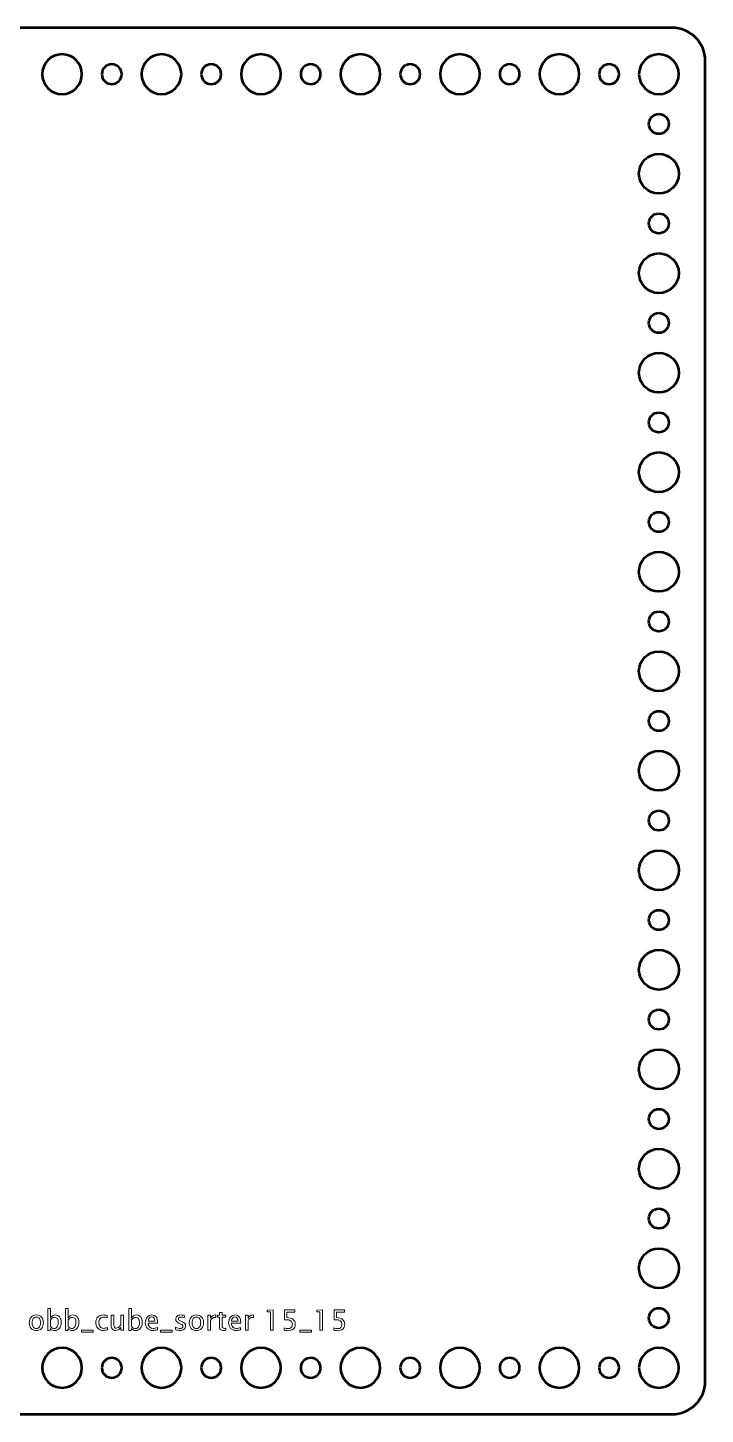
# Model space of a CAD drawing. Header units: centimetres. Extents: x -31.4 to 31.4, y -20.9 to 20.9.
# Drawn here: x -20.77 to -10.55, y 0.05 to 20.95 of the extents above; entities that cross this region are included whole.
import ezdxf

# ---------------------------------------------------------------- set-up
doc = ezdxf.new("R2010")
doc.units = ezdxf.units.CM
doc.header["$MEASUREMENT"] = 0
doc.layers.add('Layer 1', color=7, linetype='Continuous')

msp = doc.modelspace()

# ---------------------------------------------------------------- linework, layer by layer
at = {"layer": 'Layer 1', "lineweight": 53}
for centre, major_axis in [((-11.25, 19.5), (0, 0.15)), ((-11.24999, 18.74999), (0, 0.30001)), ((-11.25, 18), (0, 0.15)), ((-11.24999, 17.24999), (0, 0.30001)), ((-11.25, 16.5), (0, 0.15)), ((-11.24999, 15.74999), (0, 0.30001)), ((-11.25, 15), (0, 0.15)), ((-11.24999, 14.24999), (0, 0.30001)), ((-11.25, 13.5), (0, 0.15)), ((-11.24999, 12.74999), (0, 0.30001)), ((-11.25, 12), (0, 0.15)), ((-11.24999, 11.24999), (0, 0.30001)), ((-11.25, 10.5), (0, 0.15)), ((-11.24999, 9.74999), (0, 0.30001)), ((-11.25, 9), (0, 0.15)), ((-11.24999, 8.24999), (0, 0.30001)), ((-11.25, 7.5), (0, 0.15)), ((-11.24999, 6.74999), (0, 0.30001)), ((-11.25, 6), (0, 0.15)), ((-11.24999, 5.24999), (0, 0.30001)), ((-11.25, 4.5), (0, 0.15)), ((-11.24999, 3.74999), (0, 0.30001)), ((-11.25, 3), (0, 0.15)), ((-11.24999, 2.24999), (0, 0.30001)), ((-11.25, 1.5), (0, 0.15))]:
    msp.add_ellipse(centre, major_axis=major_axis, ratio=1, dxfattribs=at)
for points, knots in [([(-31.45, 0.55), (-31.45, 0.55), (-31.45, 20.45), (-31.45, 20.45), (-31.45, 20.45), (-31.45, 20.72614), (-31.22614, 20.95), (-30.95, 20.95), (-30.95, 20.95), (-30.95, 20.95), (-11.05, 20.95), (-11.05, 20.95), (-11.05, 20.95), (-10.77386, 20.95), (-10.55, 20.72614), (-10.55, 20.45), (-10.55, 20.45), (-10.55, 20.45), (-10.55, 0.55), (-10.55, 0.55), (-10.55, 0.55), (-10.55, 0.27386), (-10.77386, 0.05), (-11.05, 0.05), (-11.05, 0.05), (-11.05, 0.05), (-30.95, 0.05), (-30.95, 0.05), (-30.95, 0.05), (-31.22614, 0.05), (-31.45, 0.27386), (-31.45, 0.55)], [0, 0, 0, 0, 0.11111111, 0.11111111, 0.11111111, 0.11111111, 0.22222222, 0.22222222, 0.22222222, 0.22222222, 0.33333333, 0.33333333, 0.33333333, 0.33333333, 0.44444444, 0.44444444, 0.44444444, 0.44444444, 0.55555556, 0.55555556, 0.55555556, 0.55555556, 0.66666667, 0.66666667, 0.66666667, 0.66666667, 0.77777778, 0.77777778, 0.77777778, 0.77777778, 1, 1, 1, 1]), ([(-20.55, 20.25), (-20.55, 20.41569), (-20.41569, 20.55), (-20.25, 20.55), (-20.25, 20.55), (-20.08431, 20.55), (-19.95, 20.41569), (-19.95, 20.25), (-19.95, 20.25), (-19.95, 20.08431), (-20.08431, 19.95), (-20.25, 19.95), (-20.25, 19.95), (-20.41569, 19.95), (-20.55, 20.08431), (-20.55, 20.25)], [0, 0, 0, 0, 0.2, 0.2, 0.2, 0.2, 0.4, 0.4, 0.4, 0.4, 0.6, 0.6, 0.6, 0.6, 1, 1, 1, 1]), ([(-19.05, 20.25), (-19.05, 20.41569), (-18.91569, 20.55), (-18.75, 20.55), (-18.75, 20.55), (-18.58431, 20.55), (-18.45, 20.41569), (-18.45, 20.25), (-18.45, 20.25), (-18.45, 20.08431), (-18.58431, 19.95), (-18.75, 19.95), (-18.75, 19.95), (-18.91569, 19.95), (-19.05, 20.08431), (-19.05, 20.25)], [0, 0, 0, 0, 0.2, 0.2, 0.2, 0.2, 0.4, 0.4, 0.4, 0.4, 0.6, 0.6, 0.6, 0.6, 1, 1, 1, 1]), ([(-17.55, 20.25), (-17.55, 20.41569), (-17.41569, 20.55), (-17.25, 20.55), (-17.25, 20.55), (-17.08431, 20.55), (-16.95, 20.41569), (-16.95, 20.25), (-16.95, 20.25), (-16.95, 20.08431), (-17.08431, 19.95), (-17.25, 19.95), (-17.25, 19.95), (-17.41569, 19.95), (-17.55, 20.08431), (-17.55, 20.25)], [0, 0, 0, 0, 0.2, 0.2, 0.2, 0.2, 0.4, 0.4, 0.4, 0.4, 0.6, 0.6, 0.6, 0.6, 1, 1, 1, 1]), ([(-16.05, 20.25), (-16.05, 20.41569), (-15.91569, 20.55), (-15.75, 20.55), (-15.75, 20.55), (-15.58431, 20.55), (-15.45, 20.41569), (-15.45, 20.25), (-15.45, 20.25), (-15.45, 20.08431), (-15.58431, 19.95), (-15.75, 19.95), (-15.75, 19.95), (-15.91569, 19.95), (-16.05, 20.08431), (-16.05, 20.25)], [0, 0, 0, 0, 0.2, 0.2, 0.2, 0.2, 0.4, 0.4, 0.4, 0.4, 0.6, 0.6, 0.6, 0.6, 1, 1, 1, 1]), ([(-14.55, 20.25), (-14.55, 20.41569), (-14.41569, 20.55), (-14.25, 20.55), (-14.25, 20.55), (-14.08431, 20.55), (-13.95, 20.41569), (-13.95, 20.25), (-13.95, 20.25), (-13.95, 20.08431), (-14.08431, 19.95), (-14.25, 19.95), (-14.25, 19.95), (-14.41569, 19.95), (-14.55, 20.08431), (-14.55, 20.25)], [0, 0, 0, 0, 0.2, 0.2, 0.2, 0.2, 0.4, 0.4, 0.4, 0.4, 0.6, 0.6, 0.6, 0.6, 1, 1, 1, 1]), ([(-13.05, 20.25), (-13.05, 20.41569), (-12.91569, 20.55), (-12.75, 20.55), (-12.75, 20.55), (-12.58431, 20.55), (-12.45, 20.41569), (-12.45, 20.25), (-12.45, 20.25), (-12.45, 20.08431), (-12.58431, 19.95), (-12.75, 19.95), (-12.75, 19.95), (-12.91569, 19.95), (-13.05, 20.08431), (-13.05, 20.25)], [0, 0, 0, 0, 0.2, 0.2, 0.2, 0.2, 0.4, 0.4, 0.4, 0.4, 0.6, 0.6, 0.6, 0.6, 1, 1, 1, 1]), ([(-11.55, 20.25), (-11.55, 20.41569), (-11.41569, 20.55), (-11.25, 20.55), (-11.25, 20.55), (-11.08431, 20.55), (-10.95, 20.41569), (-10.95, 20.25), (-10.95, 20.25), (-10.95, 20.08431), (-11.08431, 19.95), (-11.25, 19.95), (-11.25, 19.95), (-11.41569, 19.95), (-11.55, 20.08431), (-11.55, 20.25)], [0, 0, 0, 0, 0.2, 0.2, 0.2, 0.2, 0.4, 0.4, 0.4, 0.4, 0.6, 0.6, 0.6, 0.6, 1, 1, 1, 1]), ([(-19.65, 20.25), (-19.65, 20.33284), (-19.58284, 20.4), (-19.5, 20.4), (-19.5, 20.4), (-19.41716, 20.4), (-19.35, 20.33284), (-19.35, 20.25), (-19.35, 20.25), (-19.35, 20.16716), (-19.41716, 20.1), (-19.5, 20.1), (-19.5, 20.1), (-19.58284, 20.1), (-19.65, 20.16716), (-19.65, 20.25)], [0, 0, 0, 0, 0.2, 0.2, 0.2, 0.2, 0.4, 0.4, 0.4, 0.4, 0.6, 0.6, 0.6, 0.6, 1, 1, 1, 1]), ([(-18.15, 20.25), (-18.15, 20.33284), (-18.08284, 20.4), (-18, 20.4), (-18, 20.4), (-17.91716, 20.4), (-17.85, 20.33284), (-17.85, 20.25), (-17.85, 20.25), (-17.85, 20.16716), (-17.91716, 20.1), (-18, 20.1), (-18, 20.1), (-18.08284, 20.1), (-18.15, 20.16716), (-18.15, 20.25)], [0, 0, 0, 0, 0.2, 0.2, 0.2, 0.2, 0.4, 0.4, 0.4, 0.4, 0.6, 0.6, 0.6, 0.6, 1, 1, 1, 1]), ([(-16.65, 20.25), (-16.65, 20.33284), (-16.58284, 20.4), (-16.5, 20.4), (-16.5, 20.4), (-16.41716, 20.4), (-16.35, 20.33284), (-16.35, 20.25), (-16.35, 20.25), (-16.35, 20.16716), (-16.41716, 20.1), (-16.5, 20.1), (-16.5, 20.1), (-16.58284, 20.1), (-16.65, 20.16716), (-16.65, 20.25)], [0, 0, 0, 0, 0.2, 0.2, 0.2, 0.2, 0.4, 0.4, 0.4, 0.4, 0.6, 0.6, 0.6, 0.6, 1, 1, 1, 1]), ([(-15.15, 20.25), (-15.15, 20.33284), (-15.08284, 20.4), (-15, 20.4), (-15, 20.4), (-14.91716, 20.4), (-14.85, 20.33284), (-14.85, 20.25), (-14.85, 20.25), (-14.85, 20.16716), (-14.91716, 20.1), (-15, 20.1), (-15, 20.1), (-15.08284, 20.1), (-15.15, 20.16716), (-15.15, 20.25)], [0, 0, 0, 0, 0.2, 0.2, 0.2, 0.2, 0.4, 0.4, 0.4, 0.4, 0.6, 0.6, 0.6, 0.6, 1, 1, 1, 1]), ([(-13.65, 20.25), (-13.65, 20.33284), (-13.58284, 20.4), (-13.5, 20.4), (-13.5, 20.4), (-13.41716, 20.4), (-13.35, 20.33284), (-13.35, 20.25), (-13.35, 20.25), (-13.35, 20.16716), (-13.41716, 20.1), (-13.5, 20.1), (-13.5, 20.1), (-13.58284, 20.1), (-13.65, 20.16716), (-13.65, 20.25)], [0, 0, 0, 0, 0.2, 0.2, 0.2, 0.2, 0.4, 0.4, 0.4, 0.4, 0.6, 0.6, 0.6, 0.6, 1, 1, 1, 1]), ([(-12.15, 20.25), (-12.15, 20.33284), (-12.08284, 20.4), (-12, 20.4), (-12, 20.4), (-11.91716, 20.4), (-11.85, 20.33284), (-11.85, 20.25), (-11.85, 20.25), (-11.85, 20.16716), (-11.91716, 20.1), (-12, 20.1), (-12, 20.1), (-12.08284, 20.1), (-12.15, 20.16716), (-12.15, 20.25)], [0, 0, 0, 0, 0.2, 0.2, 0.2, 0.2, 0.4, 0.4, 0.4, 0.4, 0.6, 0.6, 0.6, 0.6, 1, 1, 1, 1]), ([(-20.55, 0.75), (-20.55, 0.91569), (-20.41569, 1.05), (-20.25, 1.05), (-20.25, 1.05), (-20.08431, 1.05), (-19.95, 0.91569), (-19.95, 0.75), (-19.95, 0.75), (-19.95, 0.58431), (-20.08431, 0.45), (-20.25, 0.45), (-20.25, 0.45), (-20.41569, 0.45), (-20.55, 0.58431), (-20.55, 0.75)], [0, 0, 0, 0, 0.2, 0.2, 0.2, 0.2, 0.4, 0.4, 0.4, 0.4, 0.6, 0.6, 0.6, 0.6, 1, 1, 1, 1]), ([(-19.05, 0.75), (-19.05, 0.91569), (-18.91569, 1.05), (-18.75, 1.05), (-18.75, 1.05), (-18.58431, 1.05), (-18.45, 0.91569), (-18.45, 0.75), (-18.45, 0.75), (-18.45, 0.58431), (-18.58431, 0.45), (-18.75, 0.45), (-18.75, 0.45), (-18.91569, 0.45), (-19.05, 0.58431), (-19.05, 0.75)], [0, 0, 0, 0, 0.2, 0.2, 0.2, 0.2, 0.4, 0.4, 0.4, 0.4, 0.6, 0.6, 0.6, 0.6, 1, 1, 1, 1]), ([(-17.55, 0.75), (-17.55, 0.91569), (-17.41569, 1.05), (-17.25, 1.05), (-17.25, 1.05), (-17.08431, 1.05), (-16.95, 0.91569), (-16.95, 0.75), (-16.95, 0.75), (-16.95, 0.58431), (-17.08431, 0.45), (-17.25, 0.45), (-17.25, 0.45), (-17.41569, 0.45), (-17.55, 0.58431), (-17.55, 0.75)], [0, 0, 0, 0, 0.2, 0.2, 0.2, 0.2, 0.4, 0.4, 0.4, 0.4, 0.6, 0.6, 0.6, 0.6, 1, 1, 1, 1]), ([(-16.05, 0.75), (-16.05, 0.91569), (-15.91569, 1.05), (-15.75, 1.05), (-15.75, 1.05), (-15.58431, 1.05), (-15.45, 0.91569), (-15.45, 0.75), (-15.45, 0.75), (-15.45, 0.58431), (-15.58431, 0.45), (-15.75, 0.45), (-15.75, 0.45), (-15.91569, 0.45), (-16.05, 0.58431), (-16.05, 0.75)], [0, 0, 0, 0, 0.2, 0.2, 0.2, 0.2, 0.4, 0.4, 0.4, 0.4, 0.6, 0.6, 0.6, 0.6, 1, 1, 1, 1]), ([(-14.55, 0.75), (-14.55, 0.91569), (-14.41569, 1.05), (-14.25, 1.05), (-14.25, 1.05), (-14.08431, 1.05), (-13.95, 0.91569), (-13.95, 0.75), (-13.95, 0.75), (-13.95, 0.58431), (-14.08431, 0.45), (-14.25, 0.45), (-14.25, 0.45), (-14.41569, 0.45), (-14.55, 0.58431), (-14.55, 0.75)], [0, 0, 0, 0, 0.2, 0.2, 0.2, 0.2, 0.4, 0.4, 0.4, 0.4, 0.6, 0.6, 0.6, 0.6, 1, 1, 1, 1]), ([(-13.05, 0.75), (-13.05, 0.91569), (-12.91569, 1.05), (-12.75, 1.05), (-12.75, 1.05), (-12.58431, 1.05), (-12.45, 0.91569), (-12.45, 0.75), (-12.45, 0.75), (-12.45, 0.58431), (-12.58431, 0.45), (-12.75, 0.45), (-12.75, 0.45), (-12.91569, 0.45), (-13.05, 0.58431), (-13.05, 0.75)], [0, 0, 0, 0, 0.2, 0.2, 0.2, 0.2, 0.4, 0.4, 0.4, 0.4, 0.6, 0.6, 0.6, 0.6, 1, 1, 1, 1]), ([(-11.55, 0.75), (-11.55, 0.91569), (-11.41569, 1.05), (-11.25, 1.05), (-11.25, 1.05), (-11.08431, 1.05), (-10.95, 0.91569), (-10.95, 0.75), (-10.95, 0.75), (-10.95, 0.58431), (-11.08431, 0.45), (-11.25, 0.45), (-11.25, 0.45), (-11.41569, 0.45), (-11.55, 0.58431), (-11.55, 0.75)], [0, 0, 0, 0, 0.2, 0.2, 0.2, 0.2, 0.4, 0.4, 0.4, 0.4, 0.6, 0.6, 0.6, 0.6, 1, 1, 1, 1]), ([(-19.65, 0.75), (-19.65, 0.83284), (-19.58284, 0.9), (-19.5, 0.9), (-19.5, 0.9), (-19.41716, 0.9), (-19.35, 0.83284), (-19.35, 0.75), (-19.35, 0.75), (-19.35, 0.66716), (-19.41716, 0.6), (-19.5, 0.6), (-19.5, 0.6), (-19.58284, 0.6), (-19.65, 0.66716), (-19.65, 0.75)], [0, 0, 0, 0, 0.2, 0.2, 0.2, 0.2, 0.4, 0.4, 0.4, 0.4, 0.6, 0.6, 0.6, 0.6, 1, 1, 1, 1]), ([(-18.15, 0.75), (-18.15, 0.83284), (-18.08284, 0.9), (-18, 0.9), (-18, 0.9), (-17.91716, 0.9), (-17.85, 0.83284), (-17.85, 0.75), (-17.85, 0.75), (-17.85, 0.66716), (-17.91716, 0.6), (-18, 0.6), (-18, 0.6), (-18.08284, 0.6), (-18.15, 0.66716), (-18.15, 0.75)], [0, 0, 0, 0, 0.2, 0.2, 0.2, 0.2, 0.4, 0.4, 0.4, 0.4, 0.6, 0.6, 0.6, 0.6, 1, 1, 1, 1]), ([(-16.65, 0.75), (-16.65, 0.83284), (-16.58284, 0.9), (-16.5, 0.9), (-16.5, 0.9), (-16.41716, 0.9), (-16.35, 0.83284), (-16.35, 0.75), (-16.35, 0.75), (-16.35, 0.66716), (-16.41716, 0.6), (-16.5, 0.6), (-16.5, 0.6), (-16.58284, 0.6), (-16.65, 0.66716), (-16.65, 0.75)], [0, 0, 0, 0, 0.2, 0.2, 0.2, 0.2, 0.4, 0.4, 0.4, 0.4, 0.6, 0.6, 0.6, 0.6, 1, 1, 1, 1]), ([(-15.15, 0.75), (-15.15, 0.83284), (-15.08284, 0.9), (-15, 0.9), (-15, 0.9), (-14.91716, 0.9), (-14.85, 0.83284), (-14.85, 0.75), (-14.85, 0.75), (-14.85, 0.66716), (-14.91716, 0.6), (-15, 0.6), (-15, 0.6), (-15.08284, 0.6), (-15.15, 0.66716), (-15.15, 0.75)], [0, 0, 0, 0, 0.2, 0.2, 0.2, 0.2, 0.4, 0.4, 0.4, 0.4, 0.6, 0.6, 0.6, 0.6, 1, 1, 1, 1]), ([(-13.65, 0.75), (-13.65, 0.83284), (-13.58284, 0.9), (-13.5, 0.9), (-13.5, 0.9), (-13.41716, 0.9), (-13.35, 0.83284), (-13.35, 0.75), (-13.35, 0.75), (-13.35, 0.66716), (-13.41716, 0.6), (-13.5, 0.6), (-13.5, 0.6), (-13.58284, 0.6), (-13.65, 0.66716), (-13.65, 0.75)], [0, 0, 0, 0, 0.2, 0.2, 0.2, 0.2, 0.4, 0.4, 0.4, 0.4, 0.6, 0.6, 0.6, 0.6, 1, 1, 1, 1]), ([(-12.15, 0.75), (-12.15, 0.83284), (-12.08284, 0.9), (-12, 0.9), (-12, 0.9), (-11.91716, 0.9), (-11.85, 0.83284), (-11.85, 0.75), (-11.85, 0.75), (-11.85, 0.66716), (-11.91716, 0.6), (-12, 0.6), (-12, 0.6), (-12.08284, 0.6), (-12.15, 0.66716), (-12.15, 0.75)], [0, 0, 0, 0, 0.2, 0.2, 0.2, 0.2, 0.4, 0.4, 0.4, 0.4, 0.6, 0.6, 0.6, 0.6, 1, 1, 1, 1])]:
    msp.add_open_spline(points, degree=3, knots=knots, dxfattribs=at)
at = {"layer": 'Layer 1', "color": 5, "lineweight": 9}
for points, knots in [([(-20.63703, 1.3124), (-20.66998, 1.3124), (-20.69608, 1.32291), (-20.71527, 1.34394), (-20.71527, 1.34394), (-20.73453, 1.36496), (-20.74413, 1.39354), (-20.74413, 1.42959), (-20.74413, 1.42959), (-20.74413, 1.46557), (-20.73453, 1.49408), (-20.71527, 1.51503), (-20.71527, 1.51503), (-20.69608, 1.53599), (-20.66998, 1.5465), (-20.63703, 1.5465), (-20.63703, 1.5465), (-20.60408, 1.5465), (-20.57797, 1.53599), (-20.55878, 1.51503), (-20.55878, 1.51503), (-20.53952, 1.49408), (-20.52993, 1.46557), (-20.52993, 1.42959), (-20.52993, 1.42959), (-20.52993, 1.39354), (-20.53952, 1.36496), (-20.55878, 1.34394), (-20.55878, 1.34394), (-20.57797, 1.32291), (-20.60408, 1.3124), (-20.63703, 1.3124)], [0, 0, 0, 0, 0.11111111, 0.11111111, 0.11111111, 0.11111111, 0.22222222, 0.22222222, 0.22222222, 0.22222222, 0.33333333, 0.33333333, 0.33333333, 0.33333333, 0.44444444, 0.44444444, 0.44444444, 0.44444444, 0.55555556, 0.55555556, 0.55555556, 0.55555556, 0.66666667, 0.66666667, 0.66666667, 0.66666667, 0.77777778, 0.77777778, 0.77777778, 0.77777778, 1, 1, 1, 1]), ([(-20.6371, 1.34288), (-20.61699, 1.34288), (-20.60133, 1.35043), (-20.59018, 1.3656), (-20.59018, 1.3656), (-20.5791, 1.3807), (-20.57353, 1.40208), (-20.57353, 1.42959), (-20.57353, 1.42959), (-20.57353, 1.45704), (-20.5791, 1.47835), (-20.59018, 1.49344), (-20.59018, 1.49344), (-20.60133, 1.50847), (-20.61699, 1.51602), (-20.6371, 1.51602), (-20.6371, 1.51602), (-20.65728, 1.51602), (-20.67294, 1.50847), (-20.68395, 1.49344), (-20.68395, 1.49344), (-20.69502, 1.47835), (-20.70053, 1.45704), (-20.70053, 1.42959), (-20.70053, 1.42959), (-20.70053, 1.40208), (-20.69502, 1.3807), (-20.68395, 1.3656), (-20.68395, 1.3656), (-20.67294, 1.35043), (-20.65728, 1.34288), (-20.6371, 1.34288)], [0, 0, 0, 0, 0.11111111, 0.11111111, 0.11111111, 0.11111111, 0.22222222, 0.22222222, 0.22222222, 0.22222222, 0.33333333, 0.33333333, 0.33333333, 0.33333333, 0.44444444, 0.44444444, 0.44444444, 0.44444444, 0.55555556, 0.55555556, 0.55555556, 0.55555556, 0.66666667, 0.66666667, 0.66666667, 0.66666667, 0.77777778, 0.77777778, 0.77777778, 0.77777778, 1, 1, 1, 1]), ([(-20.46628, 1.31494), (-20.46628, 1.31494), (-20.46628, 1.64387), (-20.46628, 1.64387), (-20.46628, 1.64387), (-20.46628, 1.64387), (-20.42564, 1.64387), (-20.42564, 1.64387), (-20.42564, 1.64387), (-20.42564, 1.64387), (-20.42564, 1.49944), (-20.42564, 1.49944), (-20.42564, 1.49944), (-20.40899, 1.53084), (-20.38394, 1.5465), (-20.35057, 1.5465), (-20.35057, 1.5465), (-20.32355, 1.5465), (-20.30231, 1.53669), (-20.28679, 1.51701), (-20.28679, 1.51701), (-20.27127, 1.49732), (-20.26351, 1.47044), (-20.26351, 1.43637), (-20.26351, 1.43637), (-20.26351, 1.39925), (-20.27232, 1.36927), (-20.28989, 1.34655), (-20.28989, 1.34655), (-20.30746, 1.32376), (-20.3306, 1.3124), (-20.35925, 1.3124), (-20.35925, 1.3124), (-20.38585, 1.3124), (-20.408, 1.32256), (-20.42564, 1.34295), (-20.42564, 1.34295), (-20.42564, 1.34295), (-20.43058, 1.31494), (-20.43058, 1.31494), (-20.43058, 1.31494), (-20.43058, 1.31494), (-20.46628, 1.31494), (-20.46628, 1.31494)], [0, 0, 0, 0, 0.08333333, 0.08333333, 0.08333333, 0.08333333, 0.16666667, 0.16666667, 0.16666667, 0.16666667, 0.25, 0.25, 0.25, 0.25, 0.33333333, 0.33333333, 0.33333333, 0.33333333, 0.41666667, 0.41666667, 0.41666667, 0.41666667, 0.5, 0.5, 0.5, 0.5, 0.58333333, 0.58333333, 0.58333333, 0.58333333, 0.66666667, 0.66666667, 0.66666667, 0.66666667, 0.75, 0.75, 0.75, 0.75, 0.83333333, 0.83333333, 0.83333333, 0.83333333, 1, 1, 1, 1]), ([(-20.42564, 1.37096), (-20.40469, 1.35226), (-20.38472, 1.34288), (-20.36574, 1.34288), (-20.36574, 1.34288), (-20.34704, 1.34288), (-20.33258, 1.35071), (-20.32242, 1.3663), (-20.32242, 1.3663), (-20.31219, 1.3819), (-20.30711, 1.40384), (-20.30711, 1.4322), (-20.30711, 1.4322), (-20.30711, 1.4847), (-20.32446, 1.51094), (-20.35918, 1.51094), (-20.35918, 1.51094), (-20.3819, 1.51094), (-20.40405, 1.49867), (-20.42564, 1.47404), (-20.42564, 1.47404), (-20.42564, 1.47404), (-20.42564, 1.37096), (-20.42564, 1.37096)], [0, 0, 0, 0, 0.14285714, 0.14285714, 0.14285714, 0.14285714, 0.28571429, 0.28571429, 0.28571429, 0.28571429, 0.42857143, 0.42857143, 0.42857143, 0.42857143, 0.57142857, 0.57142857, 0.57142857, 0.57142857, 0.71428571, 0.71428571, 0.71428571, 0.71428571, 1, 1, 1, 1]), ([(-20.19986, 1.31494), (-20.19986, 1.31494), (-20.19986, 1.64387), (-20.19986, 1.64387), (-20.19986, 1.64387), (-20.19986, 1.64387), (-20.15922, 1.64387), (-20.15922, 1.64387), (-20.15922, 1.64387), (-20.15922, 1.64387), (-20.15922, 1.49944), (-20.15922, 1.49944), (-20.15922, 1.49944), (-20.14257, 1.53084), (-20.11752, 1.5465), (-20.08415, 1.5465), (-20.08415, 1.5465), (-20.05713, 1.5465), (-20.03589, 1.53669), (-20.02037, 1.51701), (-20.02037, 1.51701), (-20.00485, 1.49732), (-19.99709, 1.47044), (-19.99709, 1.43637), (-19.99709, 1.43637), (-19.99709, 1.39925), (-20.0059, 1.36927), (-20.02347, 1.34655), (-20.02347, 1.34655), (-20.04104, 1.32376), (-20.06418, 1.3124), (-20.09283, 1.3124), (-20.09283, 1.3124), (-20.11943, 1.3124), (-20.14158, 1.32256), (-20.15922, 1.34295), (-20.15922, 1.34295), (-20.15922, 1.34295), (-20.16416, 1.31494), (-20.16416, 1.31494), (-20.16416, 1.31494), (-20.16416, 1.31494), (-20.19986, 1.31494), (-20.19986, 1.31494)], [0, 0, 0, 0, 0.08333333, 0.08333333, 0.08333333, 0.08333333, 0.16666667, 0.16666667, 0.16666667, 0.16666667, 0.25, 0.25, 0.25, 0.25, 0.33333333, 0.33333333, 0.33333333, 0.33333333, 0.41666667, 0.41666667, 0.41666667, 0.41666667, 0.5, 0.5, 0.5, 0.5, 0.58333333, 0.58333333, 0.58333333, 0.58333333, 0.66666667, 0.66666667, 0.66666667, 0.66666667, 0.75, 0.75, 0.75, 0.75, 0.83333333, 0.83333333, 0.83333333, 0.83333333, 1, 1, 1, 1]), ([(-20.15922, 1.37096), (-20.13827, 1.35226), (-20.1183, 1.34288), (-20.09932, 1.34288), (-20.09932, 1.34288), (-20.08062, 1.34288), (-20.06616, 1.35071), (-20.056, 1.3663), (-20.056, 1.3663), (-20.04577, 1.3819), (-20.04069, 1.40384), (-20.04069, 1.4322), (-20.04069, 1.4322), (-20.04069, 1.4847), (-20.05804, 1.51094), (-20.09276, 1.51094), (-20.09276, 1.51094), (-20.11548, 1.51094), (-20.13763, 1.49867), (-20.15922, 1.47404), (-20.15922, 1.47404), (-20.15922, 1.47404), (-20.15922, 1.37096), (-20.15922, 1.37096)], [0, 0, 0, 0, 0.14285714, 0.14285714, 0.14285714, 0.14285714, 0.28571429, 0.28571429, 0.28571429, 0.28571429, 0.42857143, 0.42857143, 0.42857143, 0.42857143, 0.57142857, 0.57142857, 0.57142857, 0.57142857, 0.71428571, 0.71428571, 0.71428571, 0.71428571, 1, 1, 1, 1]), ([(-19.56598, 1.32425), (-19.5923, 1.31635), (-19.61502, 1.3124), (-19.63414, 1.3124), (-19.63414, 1.3124), (-19.66448, 1.3124), (-19.6896, 1.32362), (-19.70956, 1.34598), (-19.70956, 1.34598), (-19.72953, 1.36842), (-19.73955, 1.39671), (-19.73955, 1.43079), (-19.73955, 1.43079), (-19.73955, 1.4672), (-19.72967, 1.49563), (-19.70992, 1.51595), (-19.70992, 1.51595), (-19.69016, 1.53634), (-19.66257, 1.5465), (-19.62716, 1.5465), (-19.62716, 1.5465), (-19.60973, 1.5465), (-19.59011, 1.5441), (-19.56852, 1.5393), (-19.56852, 1.5393), (-19.56852, 1.5393), (-19.56852, 1.50502), (-19.56852, 1.50502), (-19.56852, 1.50502), (-19.59146, 1.51179), (-19.61015, 1.51518), (-19.62455, 1.51518), (-19.62455, 1.51518), (-19.64543, 1.51518), (-19.66215, 1.50734), (-19.67464, 1.49175), (-19.67464, 1.49175), (-19.68713, 1.47616), (-19.69341, 1.45534), (-19.69341, 1.42938), (-19.69341, 1.42938), (-19.69341, 1.40419), (-19.68692, 1.38387), (-19.674, 1.36828), (-19.674, 1.36828), (-19.66109, 1.35276), (-19.64423, 1.345), (-19.62328, 1.345), (-19.62328, 1.345), (-19.60472, 1.345), (-19.58567, 1.34979), (-19.56598, 1.35939), (-19.56598, 1.35939), (-19.56598, 1.35939), (-19.56598, 1.32425), (-19.56598, 1.32425)], [0, 0, 0, 0, 0.06666667, 0.06666667, 0.06666667, 0.06666667, 0.13333333, 0.13333333, 0.13333333, 0.13333333, 0.2, 0.2, 0.2, 0.2, 0.26666667, 0.26666667, 0.26666667, 0.26666667, 0.33333333, 0.33333333, 0.33333333, 0.33333333, 0.4, 0.4, 0.4, 0.4, 0.46666667, 0.46666667, 0.46666667, 0.46666667, 0.53333333, 0.53333333, 0.53333333, 0.53333333, 0.6, 0.6, 0.6, 0.6, 0.66666667, 0.66666667, 0.66666667, 0.66666667, 0.73333333, 0.73333333, 0.73333333, 0.73333333, 0.8, 0.8, 0.8, 0.8, 0.86666667, 0.86666667, 0.86666667, 0.86666667, 1, 1, 1, 1]), ([(-19.3644, 1.31748), (-19.3644, 1.31748), (-19.3644, 1.35967), (-19.3644, 1.35967), (-19.3644, 1.35967), (-19.38607, 1.32813), (-19.41238, 1.3124), (-19.44329, 1.3124), (-19.44329, 1.3124), (-19.4629, 1.3124), (-19.47849, 1.31854), (-19.49006, 1.33089), (-19.49006, 1.33089), (-19.5017, 1.34323), (-19.50749, 1.35981), (-19.50749, 1.38077), (-19.50749, 1.38077), (-19.50749, 1.38077), (-19.50749, 1.54184), (-19.50749, 1.54184), (-19.50749, 1.54184), (-19.50749, 1.54184), (-19.46685, 1.54184), (-19.46685, 1.54184), (-19.46685, 1.54184), (-19.46685, 1.54184), (-19.46685, 1.39403), (-19.46685, 1.39403), (-19.46685, 1.39403), (-19.46685, 1.37717), (-19.46438, 1.36525), (-19.45951, 1.35819), (-19.45951, 1.35819), (-19.45457, 1.35106), (-19.44639, 1.34754), (-19.43489, 1.34754), (-19.43489, 1.34754), (-19.41005, 1.34754), (-19.38649, 1.36383), (-19.3644, 1.3965), (-19.3644, 1.3965), (-19.3644, 1.3965), (-19.3644, 1.54184), (-19.3644, 1.54184), (-19.3644, 1.54184), (-19.3644, 1.54184), (-19.32377, 1.54184), (-19.32377, 1.54184), (-19.32377, 1.54184), (-19.32377, 1.54184), (-19.32377, 1.31748), (-19.32377, 1.31748), (-19.32377, 1.31748), (-19.32377, 1.31748), (-19.3644, 1.31748), (-19.3644, 1.31748)], [0, 0, 0, 0, 0.06666667, 0.06666667, 0.06666667, 0.06666667, 0.13333333, 0.13333333, 0.13333333, 0.13333333, 0.2, 0.2, 0.2, 0.2, 0.26666667, 0.26666667, 0.26666667, 0.26666667, 0.33333333, 0.33333333, 0.33333333, 0.33333333, 0.4, 0.4, 0.4, 0.4, 0.46666667, 0.46666667, 0.46666667, 0.46666667, 0.53333333, 0.53333333, 0.53333333, 0.53333333, 0.6, 0.6, 0.6, 0.6, 0.66666667, 0.66666667, 0.66666667, 0.66666667, 0.73333333, 0.73333333, 0.73333333, 0.73333333, 0.8, 0.8, 0.8, 0.8, 0.86666667, 0.86666667, 0.86666667, 0.86666667, 1, 1, 1, 1]), ([(-19.2422, 1.31494), (-19.2422, 1.31494), (-19.2422, 1.64387), (-19.2422, 1.64387), (-19.2422, 1.64387), (-19.2422, 1.64387), (-19.20156, 1.64387), (-19.20156, 1.64387), (-19.20156, 1.64387), (-19.20156, 1.64387), (-19.20156, 1.49944), (-19.20156, 1.49944), (-19.20156, 1.49944), (-19.18491, 1.53084), (-19.15986, 1.5465), (-19.12649, 1.5465), (-19.12649, 1.5465), (-19.09947, 1.5465), (-19.07823, 1.53669), (-19.06271, 1.51701), (-19.06271, 1.51701), (-19.04719, 1.49732), (-19.03943, 1.47044), (-19.03943, 1.43637), (-19.03943, 1.43637), (-19.03943, 1.39925), (-19.04824, 1.36927), (-19.06581, 1.34655), (-19.06581, 1.34655), (-19.08338, 1.32376), (-19.10652, 1.3124), (-19.13517, 1.3124), (-19.13517, 1.3124), (-19.16177, 1.3124), (-19.18392, 1.32256), (-19.20156, 1.34295), (-19.20156, 1.34295), (-19.20156, 1.34295), (-19.2065, 1.31494), (-19.2065, 1.31494), (-19.2065, 1.31494), (-19.2065, 1.31494), (-19.2422, 1.31494), (-19.2422, 1.31494)], [0, 0, 0, 0, 0.08333333, 0.08333333, 0.08333333, 0.08333333, 0.16666667, 0.16666667, 0.16666667, 0.16666667, 0.25, 0.25, 0.25, 0.25, 0.33333333, 0.33333333, 0.33333333, 0.33333333, 0.41666667, 0.41666667, 0.41666667, 0.41666667, 0.5, 0.5, 0.5, 0.5, 0.58333333, 0.58333333, 0.58333333, 0.58333333, 0.66666667, 0.66666667, 0.66666667, 0.66666667, 0.75, 0.75, 0.75, 0.75, 0.83333333, 0.83333333, 0.83333333, 0.83333333, 1, 1, 1, 1]), ([(-19.20156, 1.37096), (-19.18061, 1.35226), (-19.16064, 1.34288), (-19.14166, 1.34288), (-19.14166, 1.34288), (-19.12296, 1.34288), (-19.1085, 1.35071), (-19.09834, 1.3663), (-19.09834, 1.3663), (-19.08811, 1.3819), (-19.08303, 1.40384), (-19.08303, 1.4322), (-19.08303, 1.4322), (-19.08303, 1.4847), (-19.10038, 1.51094), (-19.1351, 1.51094), (-19.1351, 1.51094), (-19.15782, 1.51094), (-19.17997, 1.49867), (-19.20156, 1.47404), (-19.20156, 1.47404), (-19.20156, 1.47404), (-19.20156, 1.37096), (-19.20156, 1.37096)], [0, 0, 0, 0, 0.14285714, 0.14285714, 0.14285714, 0.14285714, 0.28571429, 0.28571429, 0.28571429, 0.28571429, 0.42857143, 0.42857143, 0.42857143, 0.42857143, 0.57142857, 0.57142857, 0.57142857, 0.57142857, 0.71428571, 0.71428571, 0.71428571, 0.71428571, 1, 1, 1, 1]), ([(-18.8111, 1.32468), (-18.83841, 1.31649), (-18.86176, 1.3124), (-18.88124, 1.3124), (-18.88124, 1.3124), (-18.91447, 1.3124), (-18.94149, 1.32341), (-18.9623, 1.34535), (-18.9623, 1.34535), (-18.98312, 1.36729), (-18.99356, 1.39573), (-18.99356, 1.43072), (-18.99356, 1.43072), (-18.99356, 1.46466), (-18.98439, 1.49253), (-18.96597, 1.51433), (-18.96597, 1.51433), (-18.94756, 1.53606), (-18.92399, 1.54692), (-18.89528, 1.54692), (-18.89528, 1.54692), (-18.86811, 1.54692), (-18.84709, 1.53726), (-18.83227, 1.51793), (-18.83227, 1.51793), (-18.81745, 1.49859), (-18.81005, 1.47122), (-18.81005, 1.43573), (-18.81005, 1.43573), (-18.81005, 1.43573), (-18.81026, 1.42331), (-18.81026, 1.42331), (-18.81026, 1.42331), (-18.81026, 1.42331), (-18.95207, 1.42331), (-18.95207, 1.42331), (-18.95207, 1.42331), (-18.94615, 1.36969), (-18.91997, 1.34288), (-18.87362, 1.34288), (-18.87362, 1.34288), (-18.85661, 1.34288), (-18.8358, 1.34768), (-18.8111, 1.35727), (-18.8111, 1.35727), (-18.8111, 1.35727), (-18.8111, 1.32468), (-18.8111, 1.32468)], [0, 0, 0, 0, 0.07692308, 0.07692308, 0.07692308, 0.07692308, 0.15384615, 0.15384615, 0.15384615, 0.15384615, 0.23076923, 0.23076923, 0.23076923, 0.23076923, 0.30769231, 0.30769231, 0.30769231, 0.30769231, 0.38461538, 0.38461538, 0.38461538, 0.38461538, 0.46153846, 0.46153846, 0.46153846, 0.46153846, 0.53846154, 0.53846154, 0.53846154, 0.53846154, 0.61538462, 0.61538462, 0.61538462, 0.61538462, 0.69230769, 0.69230769, 0.69230769, 0.69230769, 0.76923077, 0.76923077, 0.76923077, 0.76923077, 0.84615385, 0.84615385, 0.84615385, 0.84615385, 1, 1, 1, 1]), ([(-18.94996, 1.45379), (-18.94996, 1.45379), (-18.8509, 1.45379), (-18.8509, 1.45379), (-18.8509, 1.45379), (-18.8509, 1.49556), (-18.86649, 1.51645), (-18.89761, 1.51645), (-18.89761, 1.51645), (-18.92893, 1.51645), (-18.94636, 1.49556), (-18.94996, 1.45379)], [0, 0, 0, 0, 0.25, 0.25, 0.25, 0.25, 0.5, 0.5, 0.5, 0.5, 1, 1, 1, 1]), ([(-18.53628, 1.32552), (-18.53628, 1.32552), (-18.53628, 1.36278), (-18.53628, 1.36278), (-18.53628, 1.36278), (-18.50968, 1.34951), (-18.48661, 1.34288), (-18.46693, 1.34288), (-18.46693, 1.34288), (-18.45522, 1.34288), (-18.44548, 1.34605), (-18.43779, 1.3524), (-18.43779, 1.3524), (-18.4301, 1.35868), (-18.42622, 1.36659), (-18.42622, 1.37611), (-18.42622, 1.37611), (-18.42622, 1.39001), (-18.43701, 1.40151), (-18.4586, 1.41061), (-18.4586, 1.41061), (-18.4586, 1.41061), (-18.48238, 1.4207), (-18.48238, 1.4207), (-18.48238, 1.4207), (-18.51745, 1.43524), (-18.53501, 1.45626), (-18.53501, 1.48357), (-18.53501, 1.48357), (-18.53501, 1.50311), (-18.5281, 1.51849), (-18.51427, 1.52971), (-18.51427, 1.52971), (-18.50044, 1.54093), (-18.48146, 1.5465), (-18.4574, 1.5465), (-18.4574, 1.5465), (-18.44491, 1.5465), (-18.42939, 1.54481), (-18.41098, 1.54135), (-18.41098, 1.54135), (-18.41098, 1.54135), (-18.40251, 1.53973), (-18.40251, 1.53973), (-18.40251, 1.53973), (-18.40251, 1.53973), (-18.40251, 1.50586), (-18.40251, 1.50586), (-18.40251, 1.50586), (-18.42516, 1.51264), (-18.44322, 1.51602), (-18.4567, 1.51602), (-18.4567, 1.51602), (-18.46855, 1.51602), (-18.47793, 1.51341), (-18.48506, 1.50826), (-18.48506, 1.50826), (-18.49212, 1.50311), (-18.49564, 1.4962), (-18.49564, 1.48752), (-18.49564, 1.48752), (-18.49564, 1.47531), (-18.48577, 1.46494), (-18.46594, 1.45654), (-18.46594, 1.45654), (-18.46594, 1.45654), (-18.4464, 1.44829), (-18.4464, 1.44829), (-18.4464, 1.44829), (-18.42424, 1.43898), (-18.40858, 1.4291), (-18.39941, 1.41873), (-18.39941, 1.41873), (-18.39016, 1.40835), (-18.38558, 1.39537), (-18.38558, 1.37985), (-18.38558, 1.37985), (-18.38558, 1.36017), (-18.39334, 1.34401), (-18.40893, 1.33138), (-18.40893, 1.33138), (-18.42445, 1.31875), (-18.44435, 1.3124), (-18.46855, 1.3124), (-18.46855, 1.3124), (-18.48718, 1.3124), (-18.50968, 1.31677), (-18.53628, 1.32552)], [0, 0, 0, 0, 0.04347826, 0.04347826, 0.04347826, 0.04347826, 0.08695652, 0.08695652, 0.08695652, 0.08695652, 0.13043478, 0.13043478, 0.13043478, 0.13043478, 0.17391304, 0.17391304, 0.17391304, 0.17391304, 0.2173913, 0.2173913, 0.2173913, 0.2173913, 0.26086957, 0.26086957, 0.26086957, 0.26086957, 0.30434783, 0.30434783, 0.30434783, 0.30434783, 0.34782609, 0.34782609, 0.34782609, 0.34782609, 0.39130435, 0.39130435, 0.39130435, 0.39130435, 0.43478261, 0.43478261, 0.43478261, 0.43478261, 0.47826087, 0.47826087, 0.47826087, 0.47826087, 0.52173913, 0.52173913, 0.52173913, 0.52173913, 0.56521739, 0.56521739, 0.56521739, 0.56521739, 0.60869565, 0.60869565, 0.60869565, 0.60869565, 0.65217391, 0.65217391, 0.65217391, 0.65217391, 0.69565217, 0.69565217, 0.69565217, 0.69565217, 0.73913043, 0.73913043, 0.73913043, 0.73913043, 0.7826087, 0.7826087, 0.7826087, 0.7826087, 0.82608696, 0.82608696, 0.82608696, 0.82608696, 0.86956522, 0.86956522, 0.86956522, 0.86956522, 0.91304348, 0.91304348, 0.91304348, 0.91304348, 1, 1, 1, 1]), ([(-18.22309, 1.3124), (-18.25604, 1.3124), (-18.28214, 1.32291), (-18.30133, 1.34394), (-18.30133, 1.34394), (-18.32059, 1.36496), (-18.33019, 1.39354), (-18.33019, 1.42959), (-18.33019, 1.42959), (-18.33019, 1.46557), (-18.32059, 1.49408), (-18.30133, 1.51503), (-18.30133, 1.51503), (-18.28214, 1.53599), (-18.25604, 1.5465), (-18.22309, 1.5465), (-18.22309, 1.5465), (-18.19014, 1.5465), (-18.16403, 1.53599), (-18.14484, 1.51503), (-18.14484, 1.51503), (-18.12558, 1.49408), (-18.11599, 1.46557), (-18.11599, 1.42959), (-18.11599, 1.42959), (-18.11599, 1.39354), (-18.12558, 1.36496), (-18.14484, 1.34394), (-18.14484, 1.34394), (-18.16403, 1.32291), (-18.19014, 1.3124), (-18.22309, 1.3124)], [0, 0, 0, 0, 0.11111111, 0.11111111, 0.11111111, 0.11111111, 0.22222222, 0.22222222, 0.22222222, 0.22222222, 0.33333333, 0.33333333, 0.33333333, 0.33333333, 0.44444444, 0.44444444, 0.44444444, 0.44444444, 0.55555556, 0.55555556, 0.55555556, 0.55555556, 0.66666667, 0.66666667, 0.66666667, 0.66666667, 0.77777778, 0.77777778, 0.77777778, 0.77777778, 1, 1, 1, 1]), ([(-18.22316, 1.34288), (-18.20305, 1.34288), (-18.18739, 1.35043), (-18.17624, 1.3656), (-18.17624, 1.3656), (-18.16516, 1.3807), (-18.15959, 1.40208), (-18.15959, 1.42959), (-18.15959, 1.42959), (-18.15959, 1.45704), (-18.16516, 1.47835), (-18.17624, 1.49344), (-18.17624, 1.49344), (-18.18739, 1.50847), (-18.20305, 1.51602), (-18.22316, 1.51602), (-18.22316, 1.51602), (-18.24334, 1.51602), (-18.259, 1.50847), (-18.27001, 1.49344), (-18.27001, 1.49344), (-18.28108, 1.47835), (-18.28659, 1.45704), (-18.28659, 1.42959), (-18.28659, 1.42959), (-18.28659, 1.40208), (-18.28108, 1.3807), (-18.27001, 1.3656), (-18.27001, 1.3656), (-18.259, 1.35043), (-18.24334, 1.34288), (-18.22316, 1.34288)], [0, 0, 0, 0, 0.11111111, 0.11111111, 0.11111111, 0.11111111, 0.22222222, 0.22222222, 0.22222222, 0.22222222, 0.33333333, 0.33333333, 0.33333333, 0.33333333, 0.44444444, 0.44444444, 0.44444444, 0.44444444, 0.55555556, 0.55555556, 0.55555556, 0.55555556, 0.66666667, 0.66666667, 0.66666667, 0.66666667, 0.77777778, 0.77777778, 0.77777778, 0.77777778, 1, 1, 1, 1]), ([(-18.05234, 1.31748), (-18.05234, 1.31748), (-18.05234, 1.54184), (-18.05234, 1.54184), (-18.05234, 1.54184), (-18.05234, 1.54184), (-18.0117, 1.54184), (-18.0117, 1.54184), (-18.0117, 1.54184), (-18.0117, 1.54184), (-18.0117, 1.49944), (-18.0117, 1.49944), (-18.0117, 1.49944), (-17.99554, 1.53084), (-17.97212, 1.5465), (-17.94136, 1.5465), (-17.94136, 1.5465), (-17.93719, 1.5465), (-17.93282, 1.54615), (-17.9283, 1.54544), (-17.9283, 1.54544), (-17.9283, 1.54544), (-17.9283, 1.50741), (-17.9283, 1.50741), (-17.9283, 1.50741), (-17.93536, 1.50974), (-17.94157, 1.51094), (-17.94693, 1.51094), (-17.94693, 1.51094), (-17.97275, 1.51094), (-17.99434, 1.4957), (-18.0117, 1.46515), (-18.0117, 1.46515), (-18.0117, 1.46515), (-18.0117, 1.31748), (-18.0117, 1.31748), (-18.0117, 1.31748), (-18.0117, 1.31748), (-18.05234, 1.31748), (-18.05234, 1.31748)], [0, 0, 0, 0, 0.09090909, 0.09090909, 0.09090909, 0.09090909, 0.18181818, 0.18181818, 0.18181818, 0.18181818, 0.27272727, 0.27272727, 0.27272727, 0.27272727, 0.36363636, 0.36363636, 0.36363636, 0.36363636, 0.45454545, 0.45454545, 0.45454545, 0.45454545, 0.54545455, 0.54545455, 0.54545455, 0.54545455, 0.63636364, 0.63636364, 0.63636364, 0.63636364, 0.72727273, 0.72727273, 0.72727273, 0.72727273, 0.81818182, 0.81818182, 0.81818182, 0.81818182, 1, 1, 1, 1]), ([(-17.7788, 1.31755), (-17.79136, 1.31409), (-17.8023, 1.3124), (-17.81154, 1.3124), (-17.81154, 1.3124), (-17.83228, 1.3124), (-17.84844, 1.31833), (-17.86001, 1.33018), (-17.86001, 1.33018), (-17.87165, 1.34203), (-17.87744, 1.35847), (-17.87744, 1.37957), (-17.87744, 1.37957), (-17.87744, 1.37957), (-17.87744, 1.51137), (-17.87744, 1.51137), (-17.87744, 1.51137), (-17.87744, 1.51137), (-17.90552, 1.51137), (-17.90552, 1.51137), (-17.90552, 1.51137), (-17.90552, 1.51137), (-17.90552, 1.54184), (-17.90552, 1.54184), (-17.90552, 1.54184), (-17.90552, 1.54184), (-17.87744, 1.54184), (-17.87744, 1.54184), (-17.87744, 1.54184), (-17.87744, 1.54184), (-17.87744, 1.58241), (-17.87744, 1.58241), (-17.87744, 1.58241), (-17.87744, 1.58241), (-17.8368, 1.58629), (-17.8368, 1.58629), (-17.8368, 1.58629), (-17.8368, 1.58629), (-17.8368, 1.54184), (-17.8368, 1.54184), (-17.8368, 1.54184), (-17.8368, 1.54184), (-17.77795, 1.54184), (-17.77795, 1.54184), (-17.77795, 1.54184), (-17.77795, 1.54184), (-17.77795, 1.51137), (-17.77795, 1.51137), (-17.77795, 1.51137), (-17.77795, 1.51137), (-17.8368, 1.51137), (-17.8368, 1.51137), (-17.8368, 1.51137), (-17.8368, 1.51137), (-17.8368, 1.38691), (-17.8368, 1.38691), (-17.8368, 1.38691), (-17.8368, 1.35756), (-17.82403, 1.34288), (-17.79856, 1.34288), (-17.79856, 1.34288), (-17.79312, 1.34288), (-17.78656, 1.3438), (-17.7788, 1.34556), (-17.7788, 1.34556), (-17.7788, 1.34556), (-17.7788, 1.31755), (-17.7788, 1.31755)], [0, 0, 0, 0, 0.05555556, 0.05555556, 0.05555556, 0.05555556, 0.11111111, 0.11111111, 0.11111111, 0.11111111, 0.16666667, 0.16666667, 0.16666667, 0.16666667, 0.22222222, 0.22222222, 0.22222222, 0.22222222, 0.27777778, 0.27777778, 0.27777778, 0.27777778, 0.33333333, 0.33333333, 0.33333333, 0.33333333, 0.38888889, 0.38888889, 0.38888889, 0.38888889, 0.44444444, 0.44444444, 0.44444444, 0.44444444, 0.5, 0.5, 0.5, 0.5, 0.55555556, 0.55555556, 0.55555556, 0.55555556, 0.61111111, 0.61111111, 0.61111111, 0.61111111, 0.66666667, 0.66666667, 0.66666667, 0.66666667, 0.72222222, 0.72222222, 0.72222222, 0.72222222, 0.77777778, 0.77777778, 0.77777778, 0.77777778, 0.83333333, 0.83333333, 0.83333333, 0.83333333, 0.88888889, 0.88888889, 0.88888889, 0.88888889, 1, 1, 1, 1]), ([(-17.55612, 1.32468), (-17.58343, 1.31649), (-17.60678, 1.3124), (-17.62626, 1.3124), (-17.62626, 1.3124), (-17.65949, 1.3124), (-17.68651, 1.32341), (-17.70732, 1.34535), (-17.70732, 1.34535), (-17.72814, 1.36729), (-17.73858, 1.39573), (-17.73858, 1.43072), (-17.73858, 1.43072), (-17.73858, 1.46466), (-17.72941, 1.49253), (-17.71099, 1.51433), (-17.71099, 1.51433), (-17.69258, 1.53606), (-17.66901, 1.54692), (-17.6403, 1.54692), (-17.6403, 1.54692), (-17.61313, 1.54692), (-17.59211, 1.53726), (-17.57729, 1.51793), (-17.57729, 1.51793), (-17.56247, 1.49859), (-17.55507, 1.47122), (-17.55507, 1.43573), (-17.55507, 1.43573), (-17.55507, 1.43573), (-17.55528, 1.42331), (-17.55528, 1.42331), (-17.55528, 1.42331), (-17.55528, 1.42331), (-17.69709, 1.42331), (-17.69709, 1.42331), (-17.69709, 1.42331), (-17.69117, 1.36969), (-17.66499, 1.34288), (-17.61864, 1.34288), (-17.61864, 1.34288), (-17.60163, 1.34288), (-17.58082, 1.34768), (-17.55612, 1.35727), (-17.55612, 1.35727), (-17.55612, 1.35727), (-17.55612, 1.32468), (-17.55612, 1.32468)], [0, 0, 0, 0, 0.07692308, 0.07692308, 0.07692308, 0.07692308, 0.15384615, 0.15384615, 0.15384615, 0.15384615, 0.23076923, 0.23076923, 0.23076923, 0.23076923, 0.30769231, 0.30769231, 0.30769231, 0.30769231, 0.38461538, 0.38461538, 0.38461538, 0.38461538, 0.46153846, 0.46153846, 0.46153846, 0.46153846, 0.53846154, 0.53846154, 0.53846154, 0.53846154, 0.61538462, 0.61538462, 0.61538462, 0.61538462, 0.69230769, 0.69230769, 0.69230769, 0.69230769, 0.76923077, 0.76923077, 0.76923077, 0.76923077, 0.84615385, 0.84615385, 0.84615385, 0.84615385, 1, 1, 1, 1]), ([(-17.69498, 1.45379), (-17.69498, 1.45379), (-17.59592, 1.45379), (-17.59592, 1.45379), (-17.59592, 1.45379), (-17.59592, 1.49556), (-17.61151, 1.51645), (-17.64263, 1.51645), (-17.64263, 1.51645), (-17.67395, 1.51645), (-17.69138, 1.49556), (-17.69498, 1.45379)], [0, 0, 0, 0, 0.25, 0.25, 0.25, 0.25, 0.5, 0.5, 0.5, 0.5, 1, 1, 1, 1]), ([(-17.48493, 1.31748), (-17.48493, 1.31748), (-17.48493, 1.54184), (-17.48493, 1.54184), (-17.48493, 1.54184), (-17.48493, 1.54184), (-17.44429, 1.54184), (-17.44429, 1.54184), (-17.44429, 1.54184), (-17.44429, 1.54184), (-17.44429, 1.49944), (-17.44429, 1.49944), (-17.44429, 1.49944), (-17.42813, 1.53084), (-17.40471, 1.5465), (-17.37395, 1.5465), (-17.37395, 1.5465), (-17.36978, 1.5465), (-17.36541, 1.54615), (-17.36089, 1.54544), (-17.36089, 1.54544), (-17.36089, 1.54544), (-17.36089, 1.50741), (-17.36089, 1.50741), (-17.36089, 1.50741), (-17.36795, 1.50974), (-17.37416, 1.51094), (-17.37952, 1.51094), (-17.37952, 1.51094), (-17.40534, 1.51094), (-17.42693, 1.4957), (-17.44429, 1.46515), (-17.44429, 1.46515), (-17.44429, 1.46515), (-17.44429, 1.31748), (-17.44429, 1.31748), (-17.44429, 1.31748), (-17.44429, 1.31748), (-17.48493, 1.31748), (-17.48493, 1.31748)], [0, 0, 0, 0, 0.09090909, 0.09090909, 0.09090909, 0.09090909, 0.18181818, 0.18181818, 0.18181818, 0.18181818, 0.27272727, 0.27272727, 0.27272727, 0.27272727, 0.36363636, 0.36363636, 0.36363636, 0.36363636, 0.45454545, 0.45454545, 0.45454545, 0.45454545, 0.54545455, 0.54545455, 0.54545455, 0.54545455, 0.63636364, 0.63636364, 0.63636364, 0.63636364, 0.72727273, 0.72727273, 0.72727273, 0.72727273, 0.81818182, 0.81818182, 0.81818182, 0.81818182, 1, 1, 1, 1]), ([(-17.10754, 1.31748), (-17.10754, 1.31748), (-17.10754, 1.59307), (-17.10754, 1.59307), (-17.10754, 1.59307), (-17.10754, 1.59307), (-17.15622, 1.59307), (-17.15622, 1.59307), (-17.15622, 1.59307), (-17.15622, 1.59307), (-17.15622, 1.61847), (-17.15622, 1.61847), (-17.15622, 1.61847), (-17.15622, 1.61847), (-17.0669, 1.62609), (-17.0669, 1.62609), (-17.0669, 1.62609), (-17.0669, 1.62609), (-17.0669, 1.31748), (-17.0669, 1.31748), (-17.0669, 1.31748), (-17.0669, 1.31748), (-17.10754, 1.31748), (-17.10754, 1.31748)], [0, 0, 0, 0, 0.14285714, 0.14285714, 0.14285714, 0.14285714, 0.28571429, 0.28571429, 0.28571429, 0.28571429, 0.42857143, 0.42857143, 0.42857143, 0.42857143, 0.57142857, 0.57142857, 0.57142857, 0.57142857, 0.71428571, 0.71428571, 0.71428571, 0.71428571, 1, 1, 1, 1]), ([(-16.89911, 1.31621), (-16.89911, 1.31621), (-16.89911, 1.35262), (-16.89911, 1.35262), (-16.89911, 1.35262), (-16.87886, 1.34443), (-16.85967, 1.34034), (-16.84133, 1.34034), (-16.84133, 1.34034), (-16.82129, 1.34034), (-16.80549, 1.34627), (-16.79399, 1.35812), (-16.79399, 1.35812), (-16.78249, 1.36997), (-16.77677, 1.38627), (-16.77677, 1.40701), (-16.77677, 1.40701), (-16.77677, 1.42931), (-16.78489, 1.44638), (-16.80111, 1.45817), (-16.80111, 1.45817), (-16.81734, 1.46995), (-16.84084, 1.47581), (-16.87153, 1.47581), (-16.87153, 1.47581), (-16.87865, 1.47581), (-16.8862, 1.47531), (-16.89403, 1.47432), (-16.89403, 1.47432), (-16.89403, 1.47432), (-16.89403, 1.62355), (-16.89403, 1.62355), (-16.89403, 1.62355), (-16.89403, 1.62355), (-16.73909, 1.62355), (-16.73909, 1.62355), (-16.73909, 1.62355), (-16.73909, 1.62355), (-16.73909, 1.58799), (-16.73909, 1.58799), (-16.73909, 1.58799), (-16.73909, 1.58799), (-16.85847, 1.58799), (-16.85847, 1.58799), (-16.85847, 1.58799), (-16.85847, 1.58799), (-16.85847, 1.50713), (-16.85847, 1.50713), (-16.85847, 1.50713), (-16.8191, 1.50713), (-16.78841, 1.4981), (-16.76633, 1.48004), (-16.76633, 1.48004), (-16.74425, 1.46205), (-16.73317, 1.43707), (-16.73317, 1.40511), (-16.73317, 1.40511), (-16.73317, 1.37534), (-16.74319, 1.35205), (-16.76322, 1.33519), (-16.76322, 1.33519), (-16.78326, 1.31833), (-16.81092, 1.30986), (-16.8462, 1.30986), (-16.8462, 1.30986), (-16.86193, 1.30986), (-16.87957, 1.31198), (-16.89911, 1.31621)], [0, 0, 0, 0, 0.05555556, 0.05555556, 0.05555556, 0.05555556, 0.11111111, 0.11111111, 0.11111111, 0.11111111, 0.16666667, 0.16666667, 0.16666667, 0.16666667, 0.22222222, 0.22222222, 0.22222222, 0.22222222, 0.27777778, 0.27777778, 0.27777778, 0.27777778, 0.33333333, 0.33333333, 0.33333333, 0.33333333, 0.38888889, 0.38888889, 0.38888889, 0.38888889, 0.44444444, 0.44444444, 0.44444444, 0.44444444, 0.5, 0.5, 0.5, 0.5, 0.55555556, 0.55555556, 0.55555556, 0.55555556, 0.61111111, 0.61111111, 0.61111111, 0.61111111, 0.66666667, 0.66666667, 0.66666667, 0.66666667, 0.72222222, 0.72222222, 0.72222222, 0.72222222, 0.77777778, 0.77777778, 0.77777778, 0.77777778, 0.83333333, 0.83333333, 0.83333333, 0.83333333, 0.88888889, 0.88888889, 0.88888889, 0.88888889, 1, 1, 1, 1]), ([(-16.36049, 1.31748), (-16.36049, 1.31748), (-16.36049, 1.59307), (-16.36049, 1.59307), (-16.36049, 1.59307), (-16.36049, 1.59307), (-16.40917, 1.59307), (-16.40917, 1.59307), (-16.40917, 1.59307), (-16.40917, 1.59307), (-16.40917, 1.61847), (-16.40917, 1.61847), (-16.40917, 1.61847), (-16.40917, 1.61847), (-16.31985, 1.62609), (-16.31985, 1.62609), (-16.31985, 1.62609), (-16.31985, 1.62609), (-16.31985, 1.31748), (-16.31985, 1.31748), (-16.31985, 1.31748), (-16.31985, 1.31748), (-16.36049, 1.31748), (-16.36049, 1.31748)], [0, 0, 0, 0, 0.14285714, 0.14285714, 0.14285714, 0.14285714, 0.28571429, 0.28571429, 0.28571429, 0.28571429, 0.42857143, 0.42857143, 0.42857143, 0.42857143, 0.57142857, 0.57142857, 0.57142857, 0.57142857, 0.71428571, 0.71428571, 0.71428571, 0.71428571, 1, 1, 1, 1]), ([(-16.15206, 1.31621), (-16.15206, 1.31621), (-16.15206, 1.35262), (-16.15206, 1.35262), (-16.15206, 1.35262), (-16.13181, 1.34443), (-16.11262, 1.34034), (-16.09428, 1.34034), (-16.09428, 1.34034), (-16.07424, 1.34034), (-16.05844, 1.34627), (-16.04694, 1.35812), (-16.04694, 1.35812), (-16.03544, 1.36997), (-16.02972, 1.38627), (-16.02972, 1.40701), (-16.02972, 1.40701), (-16.02972, 1.42931), (-16.03784, 1.44638), (-16.05406, 1.45817), (-16.05406, 1.45817), (-16.07029, 1.46995), (-16.09379, 1.47581), (-16.12448, 1.47581), (-16.12448, 1.47581), (-16.1316, 1.47581), (-16.13915, 1.47531), (-16.14698, 1.47432), (-16.14698, 1.47432), (-16.14698, 1.47432), (-16.14698, 1.62355), (-16.14698, 1.62355), (-16.14698, 1.62355), (-16.14698, 1.62355), (-15.99204, 1.62355), (-15.99204, 1.62355), (-15.99204, 1.62355), (-15.99204, 1.62355), (-15.99204, 1.58799), (-15.99204, 1.58799), (-15.99204, 1.58799), (-15.99204, 1.58799), (-16.11142, 1.58799), (-16.11142, 1.58799), (-16.11142, 1.58799), (-16.11142, 1.58799), (-16.11142, 1.50713), (-16.11142, 1.50713), (-16.11142, 1.50713), (-16.07205, 1.50713), (-16.04136, 1.4981), (-16.01928, 1.48004), (-16.01928, 1.48004), (-15.9972, 1.46205), (-15.98612, 1.43707), (-15.98612, 1.40511), (-15.98612, 1.40511), (-15.98612, 1.37534), (-15.99614, 1.35205), (-16.01617, 1.33519), (-16.01617, 1.33519), (-16.03621, 1.31833), (-16.06387, 1.30986), (-16.09915, 1.30986), (-16.09915, 1.30986), (-16.11488, 1.30986), (-16.13252, 1.31198), (-16.15206, 1.31621)], [0, 0, 0, 0, 0.05555556, 0.05555556, 0.05555556, 0.05555556, 0.11111111, 0.11111111, 0.11111111, 0.11111111, 0.16666667, 0.16666667, 0.16666667, 0.16666667, 0.22222222, 0.22222222, 0.22222222, 0.22222222, 0.27777778, 0.27777778, 0.27777778, 0.27777778, 0.33333333, 0.33333333, 0.33333333, 0.33333333, 0.38888889, 0.38888889, 0.38888889, 0.38888889, 0.44444444, 0.44444444, 0.44444444, 0.44444444, 0.5, 0.5, 0.5, 0.5, 0.55555556, 0.55555556, 0.55555556, 0.55555556, 0.61111111, 0.61111111, 0.61111111, 0.61111111, 0.66666667, 0.66666667, 0.66666667, 0.66666667, 0.72222222, 0.72222222, 0.72222222, 0.72222222, 0.77777778, 0.77777778, 0.77777778, 0.77777778, 0.83333333, 0.83333333, 0.83333333, 0.83333333, 0.88888889, 0.88888889, 0.88888889, 0.88888889, 1, 1, 1, 1]), ([(-19.9563, 1.287), (-19.9563, 1.287), (-19.9563, 1.31748), (-19.9563, 1.31748), (-19.9563, 1.31748), (-19.9563, 1.31748), (-19.78019, 1.31748), (-19.78019, 1.31748), (-19.78019, 1.31748), (-19.78019, 1.31748), (-19.78019, 1.287), (-19.78019, 1.287), (-19.78019, 1.287), (-19.78019, 1.287), (-19.9563, 1.287), (-19.9563, 1.287)], [0, 0, 0, 0, 0.2, 0.2, 0.2, 0.2, 0.4, 0.4, 0.4, 0.4, 0.6, 0.6, 0.6, 0.6, 1, 1, 1, 1]), ([(-18.76277, 1.287), (-18.76277, 1.287), (-18.76277, 1.31748), (-18.76277, 1.31748), (-18.76277, 1.31748), (-18.76277, 1.31748), (-18.58666, 1.31748), (-18.58666, 1.31748), (-18.58666, 1.31748), (-18.58666, 1.31748), (-18.58666, 1.287), (-18.58666, 1.287), (-18.58666, 1.287), (-18.58666, 1.287), (-18.76277, 1.287), (-18.76277, 1.287)], [0, 0, 0, 0, 0.2, 0.2, 0.2, 0.2, 0.4, 0.4, 0.4, 0.4, 0.6, 0.6, 0.6, 0.6, 1, 1, 1, 1]), ([(-16.66529, 1.287), (-16.66529, 1.287), (-16.66529, 1.31748), (-16.66529, 1.31748), (-16.66529, 1.31748), (-16.66529, 1.31748), (-16.48918, 1.31748), (-16.48918, 1.31748), (-16.48918, 1.31748), (-16.48918, 1.31748), (-16.48918, 1.287), (-16.48918, 1.287), (-16.48918, 1.287), (-16.48918, 1.287), (-16.66529, 1.287), (-16.66529, 1.287)], [0, 0, 0, 0, 0.2, 0.2, 0.2, 0.2, 0.4, 0.4, 0.4, 0.4, 0.6, 0.6, 0.6, 0.6, 1, 1, 1, 1])]:
    msp.add_open_spline(points, degree=3, knots=knots, dxfattribs=at)

doc.saveas('drawing.dxf')
